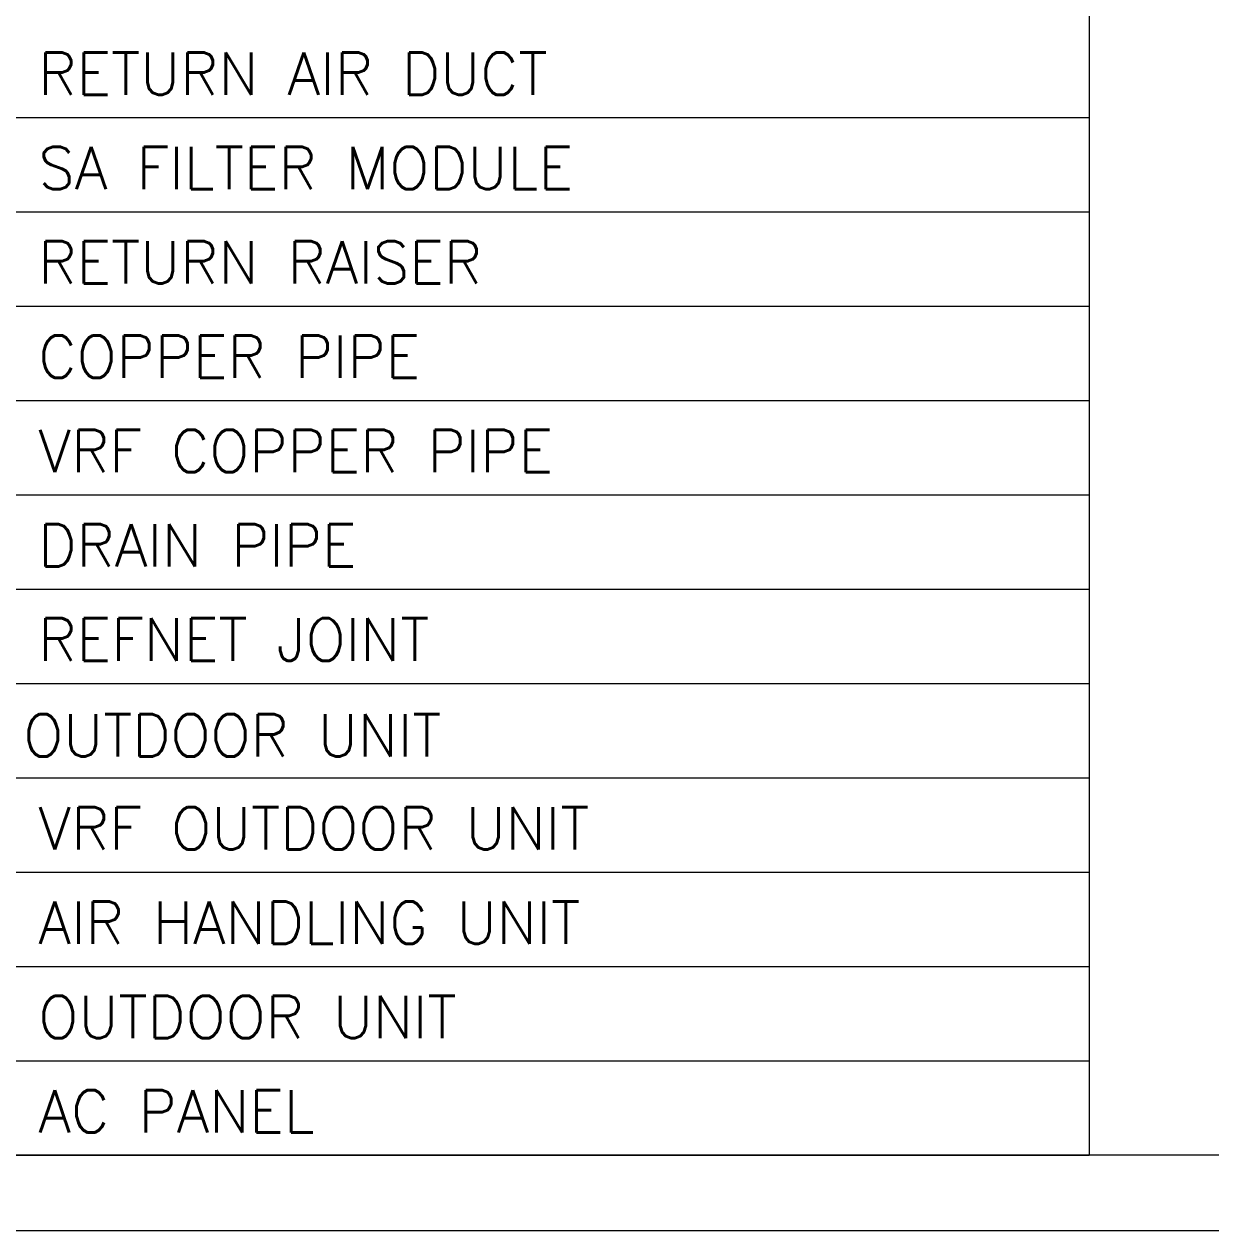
# Model space of a CAD drawing. Extents: x 3505867 to 4040009, y -660366 to -590408.
# Drawn here: x 4013861 to 4017497, y -625948 to -622251 of the extents above; entities that cross this region are included whole.
import ezdxf

# ---------------------------------------------------------------- set-up
doc = ezdxf.new("R2010")
doc.units = 0
doc.header["$LTSCALE"] = 6
doc.header["$MEASUREMENT"] = 0
doc.linetypes.add('ACAD_ISO04W100', pattern=[30, 24, -3, 0, -3])
doc.linetypes.add('CONTINU', pattern=[0])
doc.layers.get('0').update_dxf_attribs({"linetype": 'CONTINUOUS', "lineweight": 0})
doc.layers.add('axes', color=40, linetype='ACAD_ISO04W100', lineweight=0)
doc.layers.add('ELE-LIGHTING WIRRING', color=7, linetype='CONTINUOUS', lineweight=0)
doc.styles.get("Standard").update_dxf_attribs({"font": 'SIMPLEX'})

msp = doc.modelspace()

# ---------------------------------------------------------------- linework, layer by layer
for points in [[(4040008.7, -593936.6), (4040008.7, -625948), (3994927.5, -625948), (3994927.5, -593936.6)], [(4039776.8, -594168.4), (4039776.8, -625716.2), (3995159.3, -625716.2), (3995159.3, -594168.4)]]:
    msp.add_lwpolyline(points, close=True)
at = {"layer": 'axes', "color": 7, "linetype": 'CONTINU', "lineweight": 0}
for p, q in [((4012164, -622537.3), (4017123.6, -622537.3)), ((4012164, -622826.3), (4017123.6, -622826.3)), ((4012164, -623115.3), (4017123.6, -623115.3)), ((4012164, -623404.3), (4017123.6, -623404.3)), ((4012164, -623693.3), (4017123.6, -623693.3)), ((4012164, -623982.3), (4017123.6, -623982.3)), ((4012164, -624271.2), (4017123.6, -624271.2)), ((4012164, -624560.2), (4017123.6, -624560.2)), ((4012164, -624849.2), (4017123.6, -624849.2)), ((4012164, -625138.2), (4017123.6, -625138.2)), ((4012164, -625427.2), (4017123.6, -625427.2)), ((4012164, -625716.2), (4017123.6, -625716.2))]:
    msp.add_line(p, q, dxfattribs=at)
msp.add_lwpolyline([(4012164, -625716.2), (4012164, -620915.3), (4017123.6, -620915.3), (4017123.6, -625716.2)], dxfattribs=at)

# ---------------------------------------------------------------- texts
at = {"layer": 'ELE-LIGHTING WIRRING', "color": 7, "linetype": 'CONTINU', "lineweight": 0, "char_height": 130, "width": 3616.807, "attachment_point": 1}
for s, insert in [('{\\C256;RETURN AIR DUCT}', (4013904.4, -622337.6)), ('{\\C256;SA FILTER MODULE}', (4013904.4, -622626.6)), ('{\\C256;RETURN RAISER }', (4013904.4, -622915.6)), ('{\\C256;COPPER PIPE}', (4013904.4, -623204.6)), ('{\\C256;VRF COPPER PIPE}', (4013904.4, -623493.6)), ('{\\C256;DRAIN PIPE}', (4013904.4, -623782.6)), ('{\\C256;REFNET JOINT}', (4013904.4, -624071.5)), ('{\\C256; OUTDOOR UNIT}', (4013768.8, -624365)), ('{\\C256;VRF OUTDOOR UNIT}', (4013904.4, -624649.5)), ('{\\C256;AIR HANDLING UNIT}', (4013904.4, -624938.5)), ('{\\C256;OUTDOOR UNIT}', (4013904.4, -625227.5)), ('{\\C256;AC PANEL}', (4013904.4, -625516.5))]:
    msp.add_mtext(s, dxfattribs=dict(at, insert=insert))

doc.saveas('drawing.dxf')
